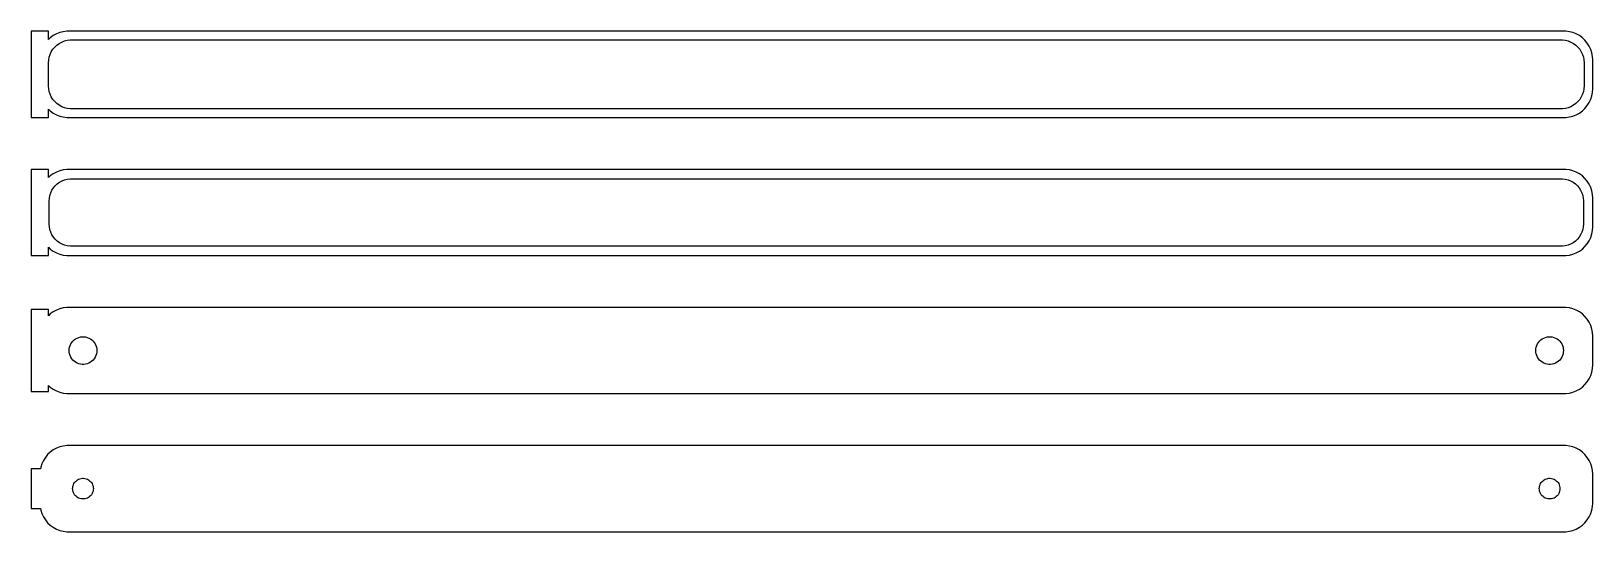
# Model space of a CAD drawing. Header units: metres. Extents: x -136 to 135, y 65 to 151.
import ezdxf

# ---------------------------------------------------------------- set-up
doc = ezdxf.new("R2010")
doc.units = ezdxf.units.M

msp = doc.modelspace()

# ---------------------------------------------------------------- linework, layer by layer
for p, q in [((-133.5, 151.49), (-136.5, 151.49)), ((-136.5, 151.49), (-136.5, 136.51)), ((-133.5, 150.059), (-133.5, 151.49)), ((-133.187, 150.353), (-133.5, 150.059)), ((-132.679, 150.722), (-133.187, 150.353)), ((-132.129, 151.024), (-132.679, 150.722)), ((-131.545, 151.255), (-132.129, 151.024)), ((-132.05, 149.082), (-131.643, 149.377)), ((-131.643, 149.377), (-131.203, 149.619)), ((-130.937, 151.411), (-131.545, 151.255)), ((-131.203, 149.619), (-130.736, 149.804)), ((-130.314, 151.49), (-130.937, 151.411)), ((-130.736, 149.804), (-130.25, 149.929)), ((130.314, 151.49), (-130.314, 151.49)), ((-130.25, 149.929), (-129.751, 149.992)), ((-129.751, 149.992), (129.751, 149.992)), ((129.751, 149.992), (130.25, 149.929)), ((130.25, 149.929), (130.736, 149.804)), ((130.937, 151.411), (130.314, 151.49)), ((130.736, 149.804), (131.203, 149.619)), ((131.545, 151.255), (130.937, 151.411)), ((131.203, 149.619), (131.643, 149.377)), ((132.129, 151.024), (131.545, 151.255)), ((131.643, 149.377), (132.05, 149.082)), ((132.679, 150.722), (132.129, 151.024)), ((133.187, 150.353), (132.679, 150.722)), ((133.645, 149.923), (133.187, 150.353)), ((134.045, 149.439), (133.645, 149.923)), ((134.382, 148.909), (134.045, 149.439)), ((-133.468, 146.501), (-133.374, 146.995)), ((-133.374, 146.995), (-133.219, 147.472)), ((-133.219, 147.472), (-133.005, 147.927)), ((-133.005, 147.927), (-132.736, 148.351)), ((-132.736, 148.351), (-132.416, 148.738)), ((-132.416, 148.738), (-132.05, 149.082)), ((132.05, 149.082), (132.416, 148.738)), ((132.416, 148.738), (132.736, 148.351)), ((132.736, 148.351), (133.005, 147.927)), ((133.005, 147.927), (133.219, 147.472)), ((133.219, 147.472), (133.374, 146.995)), ((133.374, 146.995), (133.468, 146.501)), ((134.649, 148.341), (134.382, 148.909)), ((134.843, 147.743), (134.649, 148.341)), ((134.961, 147.127), (134.843, 147.743)), ((135, 146.5), (134.961, 147.127)), ((-133.5, 146), (-133.468, 146.501)), ((-133.5, 142), (-133.5, 146)), ((133.468, 146.501), (133.5, 146)), ((133.5, 146), (133.5, 142)), ((135, 141.5), (135, 146.5)), ((-133.468, 141.499), (-133.5, 142)), ((-133.374, 141.005), (-133.468, 141.499)), ((133.468, 141.499), (133.374, 141.005)), ((133.5, 142), (133.468, 141.499)), ((134.961, 140.873), (135, 141.5)), ((-133.219, 140.528), (-133.374, 141.005)), ((-133.005, 140.073), (-133.219, 140.528)), ((-132.736, 139.649), (-133.005, 140.073)), ((-132.416, 139.262), (-132.736, 139.649)), ((-132.05, 138.918), (-132.416, 139.262)), ((-131.643, 138.623), (-132.05, 138.918)), ((-131.203, 138.381), (-131.643, 138.623)), ((131.643, 138.623), (131.203, 138.381)), ((132.05, 138.918), (131.643, 138.623)), ((132.416, 139.262), (132.05, 138.918)), ((132.736, 139.649), (132.416, 139.262)), ((133.005, 140.073), (132.736, 139.649)), ((133.219, 140.528), (133.005, 140.073)), ((133.374, 141.005), (133.219, 140.528)), ((133.645, 138.077), (134.045, 138.561)), ((134.045, 138.561), (134.382, 139.091)), ((134.382, 139.091), (134.649, 139.659)), ((134.649, 139.659), (134.843, 140.257)), ((134.843, 140.257), (134.961, 140.873)), ((-136.5, 136.51), (-133.5, 136.51)), ((-133.5, 137.941), (-133.187, 137.647)), ((-133.5, 136.51), (-133.5, 137.941)), ((-133.187, 137.647), (-132.679, 137.278)), ((-132.679, 137.278), (-132.129, 136.976)), ((-132.129, 136.976), (-131.545, 136.745)), ((-131.545, 136.745), (-130.937, 136.589)), ((-130.736, 138.196), (-131.203, 138.381)), ((-130.937, 136.589), (-130.314, 136.51)), ((-130.25, 138.071), (-130.736, 138.196)), ((-130.314, 136.51), (130.314, 136.51)), ((-129.751, 138.008), (-130.25, 138.071)), ((129.751, 138.008), (-129.751, 138.008)), ((130.25, 138.071), (129.751, 138.008)), ((130.736, 138.196), (130.25, 138.071)), ((130.314, 136.51), (130.937, 136.589)), ((131.203, 138.381), (130.736, 138.196)), ((130.937, 136.589), (131.545, 136.745)), ((131.545, 136.745), (132.129, 136.976)), ((132.129, 136.976), (132.679, 137.278)), ((132.679, 137.278), (133.187, 137.647)), ((133.187, 137.647), (133.645, 138.077)), ((-133.5, 127.49), (-136.5, 127.49)), ((-136.5, 127.49), (-136.5, 112.51)), ((-133.5, 126.059), (-133.5, 127.49)), ((-133.187, 126.353), (-133.5, 126.059)), ((-132.679, 126.722), (-133.187, 126.353)), ((-132.129, 127.024), (-132.679, 126.722)), ((-132.323, 124.651), (-131.969, 124.984)), ((-131.545, 127.255), (-132.129, 127.024)), ((-131.969, 124.984), (-131.575, 125.27)), ((-131.575, 125.27), (-131.149, 125.504)), ((-130.937, 127.411), (-131.545, 127.255)), ((-131.149, 125.504), (-130.697, 125.683)), ((-130.314, 127.49), (-130.937, 127.411)), ((-130.697, 125.683), (-130.226, 125.804)), ((130.314, 127.49), (-130.314, 127.49)), ((-130.226, 125.804), (-129.743, 125.865)), ((-129.743, 125.865), (129.743, 125.865)), ((129.743, 125.865), (130.226, 125.804)), ((130.226, 125.804), (130.697, 125.683)), ((130.937, 127.411), (130.314, 127.49)), ((130.697, 125.683), (131.149, 125.504)), ((131.545, 127.255), (130.937, 127.411)), ((131.149, 125.504), (131.575, 125.27)), ((132.129, 127.024), (131.545, 127.255)), ((131.575, 125.27), (131.969, 124.984)), ((131.969, 124.984), (132.323, 124.651)), ((132.679, 126.722), (132.129, 127.024)), ((133.187, 126.353), (132.679, 126.722)), ((133.645, 125.923), (133.187, 126.353)), ((134.045, 125.439), (133.645, 125.923)), ((134.382, 124.909), (134.045, 125.439)), ((134.649, 124.341), (134.382, 124.909)), ((-133.373, 122), (-133.342, 122.485)), ((-133.342, 122.485), (-133.251, 122.963)), ((-133.251, 122.963), (-133.101, 123.426)), ((-133.101, 123.426), (-132.894, 123.866)), ((-132.894, 123.866), (-132.633, 124.276)), ((-132.633, 124.276), (-132.323, 124.651)), ((132.323, 124.651), (132.633, 124.276)), ((132.633, 124.276), (132.894, 123.866)), ((132.894, 123.866), (133.101, 123.426)), ((133.101, 123.426), (133.251, 122.963)), ((133.251, 122.963), (133.342, 122.485)), ((133.342, 122.485), (133.373, 122)), ((134.843, 123.743), (134.649, 124.341)), ((134.961, 123.127), (134.843, 123.743)), ((135, 122.5), (134.961, 123.127)), ((135, 117.5), (135, 122.5)), ((-133.373, 118), (-133.373, 122)), ((133.373, 122), (133.373, 118)), ((-133.342, 117.515), (-133.373, 118)), ((-133.251, 117.037), (-133.342, 117.515)), ((-133.101, 116.574), (-133.251, 117.037)), ((133.251, 117.037), (133.101, 116.574)), ((133.342, 117.515), (133.251, 117.037)), ((133.373, 118), (133.342, 117.515)), ((134.843, 116.257), (134.961, 116.873)), ((134.961, 116.873), (135, 117.5)), ((-132.894, 116.134), (-133.101, 116.574)), ((-132.633, 115.724), (-132.894, 116.134)), ((-132.323, 115.349), (-132.633, 115.724)), ((-131.969, 115.016), (-132.323, 115.349)), ((-131.575, 114.73), (-131.969, 115.016)), ((-131.149, 114.496), (-131.575, 114.73)), ((-130.697, 114.317), (-131.149, 114.496)), ((-130.226, 114.196), (-130.697, 114.317)), ((-129.743, 114.135), (-130.226, 114.196)), ((129.743, 114.135), (-129.743, 114.135)), ((130.226, 114.196), (129.743, 114.135)), ((130.697, 114.317), (130.226, 114.196)), ((131.149, 114.496), (130.697, 114.317)), ((131.575, 114.73), (131.149, 114.496)), ((131.969, 115.016), (131.575, 114.73)), ((132.323, 115.349), (131.969, 115.016)), ((132.633, 115.724), (132.323, 115.349)), ((132.894, 116.134), (132.633, 115.724)), ((133.101, 116.574), (132.894, 116.134)), ((133.187, 113.647), (133.645, 114.077)), ((133.645, 114.077), (134.045, 114.561)), ((134.045, 114.561), (134.382, 115.091)), ((134.382, 115.091), (134.649, 115.659)), ((134.649, 115.659), (134.843, 116.257)), ((-136.5, 112.51), (-133.5, 112.51)), ((-133.5, 113.941), (-133.187, 113.647)), ((-133.5, 112.51), (-133.5, 113.941)), ((-133.187, 113.647), (-132.679, 113.278)), ((-132.679, 113.278), (-132.129, 112.976)), ((-132.129, 112.976), (-131.545, 112.745)), ((-131.545, 112.745), (-130.937, 112.589)), ((-130.937, 112.589), (-130.314, 112.51)), ((-130.314, 112.51), (130.314, 112.51)), ((130.314, 112.51), (130.937, 112.589)), ((130.937, 112.589), (131.545, 112.745)), ((131.545, 112.745), (132.129, 112.976)), ((132.129, 112.976), (132.679, 113.278)), ((132.679, 113.278), (133.187, 113.647)), ((-131.545, 103.255), (-132.129, 103.024)), ((-130.937, 103.411), (-131.545, 103.255)), ((-130.314, 103.49), (-130.937, 103.411)), ((130.314, 103.49), (-130.314, 103.49)), ((130.937, 103.411), (130.314, 103.49)), ((131.545, 103.255), (130.937, 103.411)), ((132.129, 103.024), (131.545, 103.255)), ((-133.5, 103.115), (-136.5, 103.115)), ((-136.5, 103.115), (-136.5, 88.8852)), ((-133.5, 102.059), (-133.5, 103.115)), ((-133.187, 102.353), (-133.5, 102.059)), ((-132.679, 102.722), (-133.187, 102.353)), ((-132.129, 103.024), (-132.679, 102.722)), ((132.679, 102.722), (132.129, 103.024)), ((133.187, 102.353), (132.679, 102.722)), ((133.645, 101.923), (133.187, 102.353)), ((134.045, 101.439), (133.645, 101.923)), ((134.382, 100.909), (134.045, 101.439)), ((134.649, 100.341), (134.382, 100.909)), ((-129.25, 97.6429), (-129.03, 97.8492)), ((-129.03, 97.8492), (-128.786, 98.0264)), ((-128.786, 98.0264), (-128.522, 98.1716)), ((-128.522, 98.1716), (-128.242, 98.2825)), ((-128.242, 98.2825), (-127.95, 98.3575)), ((-127.95, 98.3575), (-127.651, 98.3953)), ((-127.651, 98.3953), (-127.349, 98.3953)), ((-127.349, 98.3953), (-127.05, 98.3575)), ((-127.05, 98.3575), (-126.758, 98.2825)), ((-126.758, 98.2825), (-126.478, 98.1716)), ((-126.478, 98.1716), (-126.214, 98.0264)), ((-126.214, 98.0264), (-125.97, 97.8492)), ((-125.97, 97.8492), (-125.75, 97.6429)), ((125.75, 97.6429), (125.97, 97.8492)), ((125.97, 97.8492), (126.214, 98.0264)), ((126.214, 98.0264), (126.478, 98.1716)), ((126.478, 98.1716), (126.758, 98.2825)), ((126.758, 98.2825), (127.05, 98.3575)), ((127.05, 98.3575), (127.349, 98.3953)), ((127.349, 98.3953), (127.651, 98.3953)), ((127.651, 98.3953), (127.95, 98.3575)), ((127.95, 98.3575), (128.242, 98.2825)), ((128.242, 98.2825), (128.522, 98.1716)), ((128.522, 98.1716), (128.786, 98.0264)), ((128.786, 98.0264), (129.03, 97.8492)), ((129.03, 97.8492), (129.25, 97.6429)), ((134.843, 99.7434), (134.649, 100.341)), ((134.961, 99.1267), (134.843, 99.7434)), ((135, 98.5), (134.961, 99.1267)), ((135, 93.5), (135, 98.5)), ((-129.9, 96), (-129.881, 96.3008)), ((-129.881, 95.6992), (-129.9, 96)), ((-129.881, 96.3008), (-129.825, 96.5968)), ((-129.825, 95.4032), (-129.881, 95.6992)), ((-129.825, 96.5968), (-129.731, 96.8835)), ((-129.731, 95.1165), (-129.825, 95.4032)), ((-129.731, 96.8835), (-129.603, 97.1562)), ((-129.603, 94.8438), (-129.731, 95.1165)), ((-129.603, 97.1562), (-129.442, 97.4107)), ((-129.442, 97.4107), (-129.25, 97.6429)), ((-125.75, 97.6429), (-125.558, 97.4107)), ((-125.558, 97.4107), (-125.397, 97.1562)), ((-125.397, 97.1562), (-125.269, 96.8835)), ((-125.269, 95.1165), (-125.397, 94.8438)), ((-125.269, 96.8835), (-125.175, 96.5968)), ((-125.175, 95.4032), (-125.269, 95.1165)), ((-125.175, 96.5968), (-125.119, 96.3008)), ((-125.119, 95.6992), (-125.175, 95.4032)), ((-125.119, 96.3008), (-125.1, 96)), ((-125.1, 96), (-125.119, 95.6992)), ((125.1, 96), (125.119, 96.3008)), ((125.119, 95.6992), (125.1, 96)), ((125.119, 96.3008), (125.175, 96.5968)), ((125.175, 95.4032), (125.119, 95.6992)), ((125.175, 96.5968), (125.269, 96.8835)), ((125.269, 95.1165), (125.175, 95.4032)), ((125.269, 96.8835), (125.397, 97.1562)), ((125.397, 94.8438), (125.269, 95.1165)), ((125.397, 97.1562), (125.558, 97.4107)), ((125.558, 97.4107), (125.75, 97.6429)), ((129.25, 97.6429), (129.442, 97.4107)), ((129.442, 97.4107), (129.603, 97.1562)), ((129.603, 97.1562), (129.731, 96.8835)), ((129.731, 95.1165), (129.603, 94.8438)), ((129.731, 96.8835), (129.825, 96.5968)), ((129.825, 95.4032), (129.731, 95.1165)), ((129.825, 96.5968), (129.881, 96.3008)), ((129.881, 95.6992), (129.825, 95.4032)), ((129.881, 96.3008), (129.9, 96)), ((129.9, 96), (129.881, 95.6992)), ((-129.442, 94.5893), (-129.603, 94.8438)), ((-129.25, 94.3571), (-129.442, 94.5893)), ((-129.03, 94.1508), (-129.25, 94.3571)), ((-128.786, 93.9736), (-129.03, 94.1508)), ((-128.522, 93.8284), (-128.786, 93.9736)), ((-128.242, 93.7175), (-128.522, 93.8284)), ((-127.95, 93.6425), (-128.242, 93.7175)), ((-127.651, 93.6047), (-127.95, 93.6425)), ((-127.349, 93.6047), (-127.651, 93.6047)), ((-127.05, 93.6425), (-127.349, 93.6047)), ((-126.758, 93.7175), (-127.05, 93.6425)), ((-126.478, 93.8284), (-126.758, 93.7175)), ((-126.214, 93.9736), (-126.478, 93.8284)), ((-125.97, 94.1508), (-126.214, 93.9736)), ((-125.75, 94.3571), (-125.97, 94.1508)), ((-125.558, 94.5893), (-125.75, 94.3571)), ((-125.397, 94.8438), (-125.558, 94.5893)), ((125.558, 94.5893), (125.397, 94.8438)), ((125.75, 94.3571), (125.558, 94.5893)), ((125.97, 94.1508), (125.75, 94.3571)), ((126.214, 93.9736), (125.97, 94.1508)), ((126.478, 93.8284), (126.214, 93.9736)), ((126.758, 93.7175), (126.478, 93.8284)), ((127.05, 93.6425), (126.758, 93.7175)), ((127.349, 93.6047), (127.05, 93.6425)), ((127.651, 93.6047), (127.349, 93.6047)), ((127.95, 93.6425), (127.651, 93.6047)), ((128.242, 93.7175), (127.95, 93.6425)), ((128.522, 93.8284), (128.242, 93.7175)), ((128.786, 93.9736), (128.522, 93.8284)), ((129.03, 94.1508), (128.786, 93.9736)), ((129.25, 94.3571), (129.03, 94.1508)), ((129.442, 94.5893), (129.25, 94.3571)), ((129.603, 94.8438), (129.442, 94.5893)), ((134.843, 92.2566), (134.961, 92.8733)), ((134.961, 92.8733), (135, 93.5)), ((-133.5, 88.8852), (-133.5, 89.9413)), ((-133.5, 89.9413), (-133.187, 89.6474)), ((-133.187, 89.6474), (-132.679, 89.2784)), ((132.679, 89.2784), (133.187, 89.6474)), ((133.187, 89.6474), (133.645, 90.0773)), ((133.645, 90.0773), (134.045, 90.5611)), ((134.045, 90.5611), (134.382, 91.0912)), ((134.382, 91.0912), (134.649, 91.6594)), ((134.649, 91.6594), (134.843, 92.2566)), ((-136.5, 88.8852), (-133.5, 88.8852)), ((-132.679, 89.2784), (-132.129, 88.9759)), ((-132.129, 88.9759), (-131.545, 88.7447)), ((-131.545, 88.7447), (-130.937, 88.5886)), ((-130.937, 88.5886), (-130.314, 88.5099)), ((-130.314, 88.5099), (130.314, 88.5099)), ((130.314, 88.5099), (130.937, 88.5886)), ((130.937, 88.5886), (131.545, 88.7447)), ((131.545, 88.7447), (132.129, 88.9759)), ((132.129, 88.9759), (132.679, 89.2784)), ((-132.129, 79.0241), (-132.679, 78.7216)), ((-131.545, 79.2553), (-132.129, 79.0241)), ((-130.937, 79.4114), (-131.545, 79.2553)), ((-130.314, 79.4901), (-130.937, 79.4114)), ((130.314, 79.4901), (-130.314, 79.4901)), ((130.937, 79.4114), (130.314, 79.4901)), ((131.545, 79.2553), (130.937, 79.4114)), ((132.129, 79.0241), (131.545, 79.2553)), ((132.679, 78.7216), (132.129, 79.0241)), ((-134.649, 76.3406), (-134.843, 75.7434)), ((-134.382, 76.9088), (-134.649, 76.3406)), ((-134.045, 77.4389), (-134.382, 76.9088)), ((-133.645, 77.9227), (-134.045, 77.4389)), ((-133.187, 78.3526), (-133.645, 77.9227)), ((-132.679, 78.7216), (-133.187, 78.3526)), ((133.187, 78.3526), (132.679, 78.7216)), ((133.645, 77.9227), (133.187, 78.3526)), ((134.045, 77.4389), (133.645, 77.9227)), ((134.382, 76.9088), (134.045, 77.4389)), ((134.649, 76.3406), (134.382, 76.9088)), ((134.843, 75.7434), (134.649, 76.3406)), ((-134.9, 75.4442), (-136.5, 75.4442)), ((-136.5, 75.4442), (-136.5, 68.5558)), ((-134.843, 75.7434), (-134.9, 75.4442)), ((-128.812, 73.2322), (-128.647, 73.3869)), ((-128.647, 73.3869), (-128.464, 73.5198)), ((-128.464, 73.5198), (-128.266, 73.6287)), ((-128.266, 73.6287), (-128.056, 73.7119)), ((-128.056, 73.7119), (-127.837, 73.7681)), ((-127.837, 73.7681), (-127.613, 73.7964)), ((-127.613, 73.7964), (-127.387, 73.7964)), ((-127.387, 73.7964), (-127.163, 73.7681)), ((-127.163, 73.7681), (-126.944, 73.7119)), ((-126.944, 73.7119), (-126.734, 73.6287)), ((-126.734, 73.6287), (-126.536, 73.5198)), ((-126.536, 73.5198), (-126.353, 73.3869)), ((-126.353, 73.3869), (-126.188, 73.2322)), ((126.188, 73.2322), (126.353, 73.3869)), ((126.353, 73.3869), (126.536, 73.5198)), ((126.536, 73.5198), (126.734, 73.6287)), ((126.734, 73.6287), (126.944, 73.7119)), ((126.944, 73.7119), (127.163, 73.7681)), ((127.163, 73.7681), (127.387, 73.7964)), ((127.387, 73.7964), (127.613, 73.7964)), ((127.613, 73.7964), (127.837, 73.7681)), ((127.837, 73.7681), (128.056, 73.7119)), ((128.056, 73.7119), (128.266, 73.6287)), ((128.266, 73.6287), (128.464, 73.5198)), ((128.464, 73.5198), (128.647, 73.3869)), ((128.647, 73.3869), (128.812, 73.2322)), ((134.961, 75.1267), (134.843, 75.7434)), ((135, 74.5), (134.961, 75.1267)), ((135, 69.5), (135, 74.5)), ((-129.3, 72), (-129.286, 72.2256)), ((-129.286, 71.7744), (-129.3, 72)), ((-129.286, 72.2256), (-129.243, 72.4476)), ((-129.243, 71.5524), (-129.286, 71.7744)), ((-129.243, 72.4476), (-129.174, 72.6626)), ((-129.174, 71.3374), (-129.243, 71.5524)), ((-129.174, 72.6626), (-129.077, 72.8671)), ((-129.077, 71.1329), (-129.174, 71.3374)), ((-129.077, 72.8671), (-128.956, 73.058)), ((-128.956, 70.942), (-129.077, 71.1329)), ((-128.956, 73.058), (-128.812, 73.2322)), ((-128.812, 70.7678), (-128.956, 70.942)), ((-128.647, 70.6131), (-128.812, 70.7678)), ((-128.464, 70.4802), (-128.647, 70.6131)), ((-126.353, 70.6131), (-126.536, 70.4802)), ((-126.188, 70.7678), (-126.353, 70.6131)), ((-126.188, 73.2322), (-126.044, 73.058)), ((-126.044, 70.942), (-126.188, 70.7678)), ((-126.044, 73.058), (-125.923, 72.8671)), ((-125.923, 71.1329), (-126.044, 70.942)), ((-125.923, 72.8671), (-125.826, 72.6626)), ((-125.826, 71.3374), (-125.923, 71.1329)), ((-125.826, 72.6626), (-125.757, 72.4476)), ((-125.757, 71.5524), (-125.826, 71.3374)), ((-125.757, 72.4476), (-125.714, 72.2256)), ((-125.714, 71.7744), (-125.757, 71.5524)), ((-125.714, 72.2256), (-125.7, 72)), ((-125.7, 72), (-125.714, 71.7744)), ((125.7, 72), (125.714, 72.2256)), ((125.714, 71.7744), (125.7, 72)), ((125.714, 72.2256), (125.757, 72.4476)), ((125.757, 71.5524), (125.714, 71.7744)), ((125.757, 72.4476), (125.826, 72.6626)), ((125.826, 71.3374), (125.757, 71.5524)), ((125.826, 72.6626), (125.923, 72.8671)), ((125.923, 71.1329), (125.826, 71.3374)), ((125.923, 72.8671), (126.044, 73.058)), ((126.044, 70.942), (125.923, 71.1329)), ((126.044, 73.058), (126.188, 73.2322)), ((126.188, 70.7678), (126.044, 70.942)), ((126.353, 70.6131), (126.188, 70.7678)), ((126.536, 70.4802), (126.353, 70.6131)), ((128.647, 70.6131), (128.464, 70.4802)), ((128.812, 70.7678), (128.647, 70.6131)), ((128.812, 73.2322), (128.956, 73.058)), ((128.956, 70.942), (128.812, 70.7678)), ((128.956, 73.058), (129.077, 72.8671)), ((129.077, 71.1329), (128.956, 70.942)), ((129.077, 72.8671), (129.174, 72.6626)), ((129.174, 71.3374), (129.077, 71.1329)), ((129.174, 72.6626), (129.243, 72.4476)), ((129.243, 71.5524), (129.174, 71.3374)), ((129.243, 72.4476), (129.286, 72.2256)), ((129.286, 71.7744), (129.243, 71.5524)), ((129.286, 72.2256), (129.3, 72)), ((129.3, 72), (129.286, 71.7744)), ((-136.5, 68.5558), (-134.9, 68.5558)), ((-134.9, 68.5558), (-134.843, 68.2566)), ((-134.843, 68.2566), (-134.649, 67.6594)), ((-128.266, 70.3713), (-128.464, 70.4802)), ((-128.056, 70.2881), (-128.266, 70.3713)), ((-127.837, 70.2319), (-128.056, 70.2881)), ((-127.613, 70.2036), (-127.837, 70.2319)), ((-127.387, 70.2036), (-127.613, 70.2036)), ((-127.163, 70.2319), (-127.387, 70.2036)), ((-126.944, 70.2881), (-127.163, 70.2319)), ((-126.734, 70.3713), (-126.944, 70.2881)), ((-126.536, 70.4802), (-126.734, 70.3713)), ((126.734, 70.3713), (126.536, 70.4802)), ((126.944, 70.2881), (126.734, 70.3713)), ((127.163, 70.2319), (126.944, 70.2881)), ((127.387, 70.2036), (127.163, 70.2319)), ((127.613, 70.2036), (127.387, 70.2036)), ((127.837, 70.2319), (127.613, 70.2036)), ((128.056, 70.2881), (127.837, 70.2319)), ((128.266, 70.3713), (128.056, 70.2881)), ((128.464, 70.4802), (128.266, 70.3713)), ((134.649, 67.6594), (134.843, 68.2566)), ((134.843, 68.2566), (134.961, 68.8733)), ((134.961, 68.8733), (135, 69.5)), ((-134.649, 67.6594), (-134.382, 67.0912)), ((-134.382, 67.0912), (-134.045, 66.5611)), ((-134.045, 66.5611), (-133.645, 66.0773)), ((-133.645, 66.0773), (-133.187, 65.6474)), ((-133.187, 65.6474), (-132.679, 65.2784)), ((-132.679, 65.2784), (-132.129, 64.9759)), ((132.129, 64.9759), (132.679, 65.2784)), ((132.679, 65.2784), (133.187, 65.6474)), ((133.187, 65.6474), (133.645, 66.0773)), ((133.645, 66.0773), (134.045, 66.5611)), ((134.045, 66.5611), (134.382, 67.0912)), ((134.382, 67.0912), (134.649, 67.6594)), ((-132.129, 64.9759), (-131.545, 64.7447)), ((-131.545, 64.7447), (-130.937, 64.5886)), ((-130.937, 64.5886), (-130.314, 64.5099)), ((-130.314, 64.5099), (130.314, 64.5099)), ((130.314, 64.5099), (130.937, 64.5886)), ((130.937, 64.5886), (131.545, 64.7447)), ((131.545, 64.7447), (132.129, 64.9759))]:
    msp.add_line(p, q)

doc.saveas('drawing.dxf')
